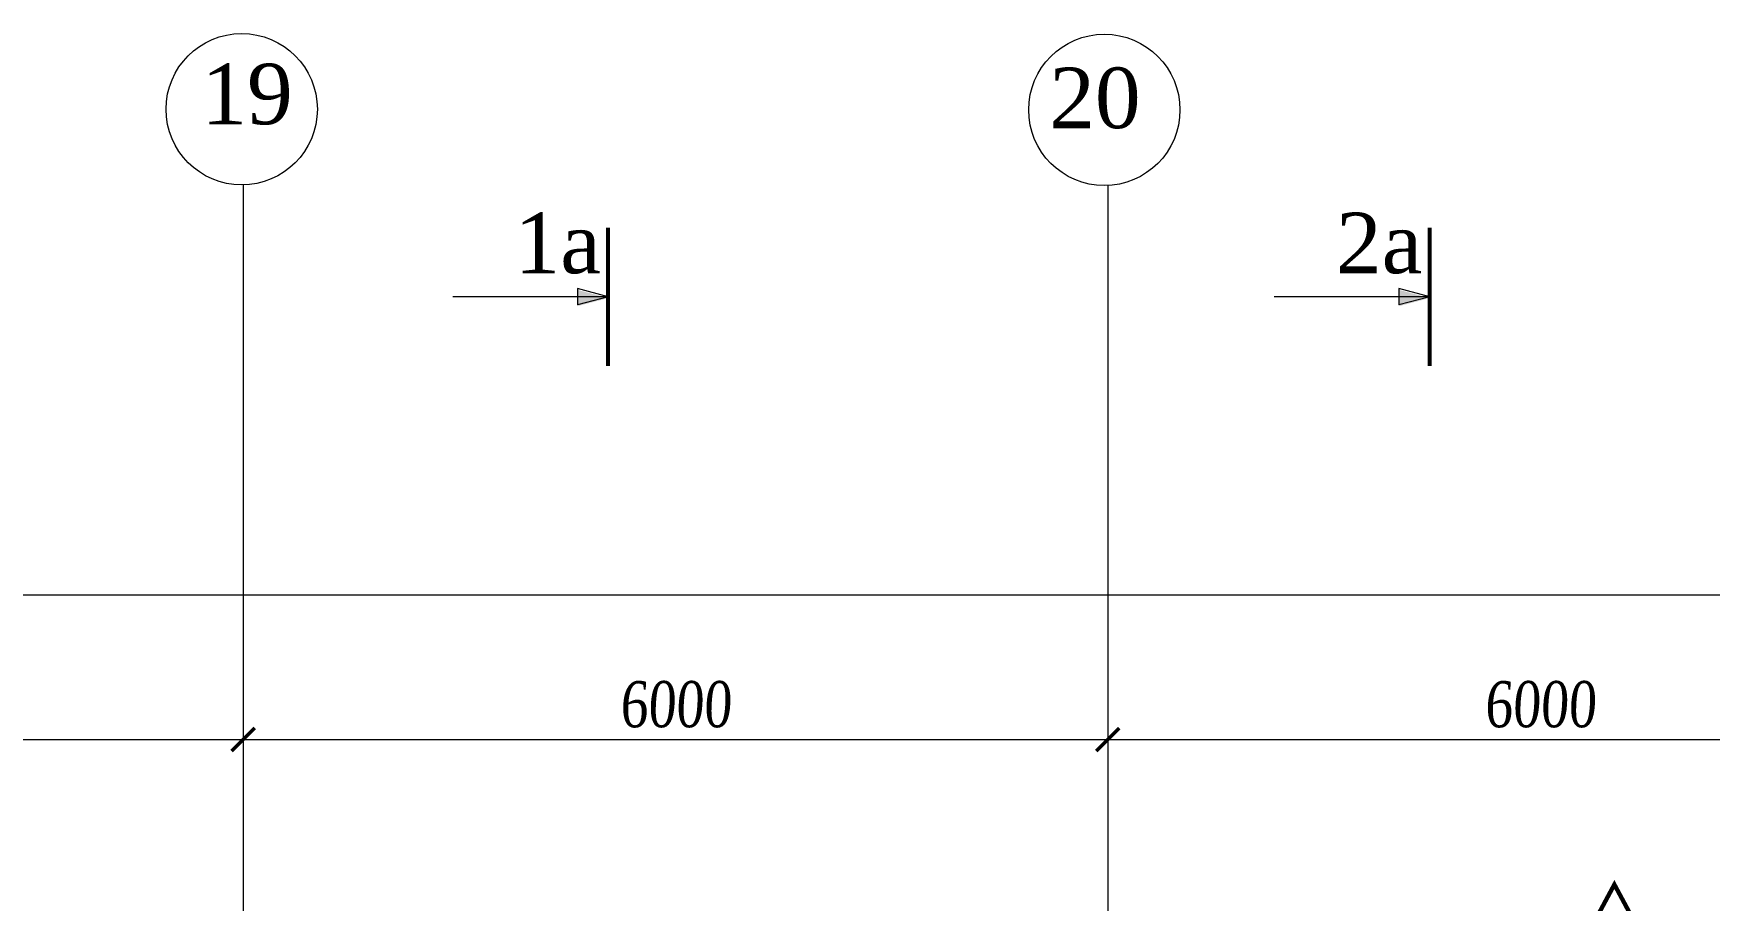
# Model space of a CAD drawing. Header units: inches. Extents: x -407541 to 6688123, y -998590 to 1205599.
# Drawn here: x 71448 to 83078, y 273774 to 279787 of the extents above; entities that cross this region are included whole.
import ezdxf

# ---------------------------------------------------------------- set-up
doc = ezdxf.new("R2010")
doc.units = ezdxf.units.IN
doc.header["$MEASUREMENT"] = 0
doc.linetypes.add('ACAD_ISO04W100', pattern=[30, 24, -3, 0, -3])
for name, color, linetype, lineweight in [('марки полов', 140, 'Continuous', 5), ('осевые о', 23, 'Continuous', 15), ('Осевые размеры', 172, 'Continuous', 5), ('Оси', 254, 'ACAD_ISO04W100', 5), ('Текст', 7, 'Continuous', 18)]:
    doc.layers.add(name, color=color, linetype=linetype, lineweight=lineweight)
doc.styles.get("Standard").update_dxf_attribs({"font": 'arial.ttf'})
doc.styles.add('STYLE2', font='times.ttf', dxfattribs={"width": 0.8, "oblique": 3})
doc.dimstyles.new('M -100(m)', dxfattribs={"dimtxt": 320, "dimasz": 160, "dimexe": 0, "dimexo": 0, "dimgap": 80, "dimtad": 1, "dimdec": 0, "dimrnd": 5, "dimtxsty": 'STYLE2', "dimblk": 'ARCHTICK', "dimcen": 50, "dimdle": 100, "dimclrd": 256, "dimclre": 256, "dimclrt": 256, "dimadec": 0, "dimazin": 0, "dimtfac": 1, "dimtdec": 0, "dimtmove": 1, "dimatfit": 3, "dimldrblk": 'DOT', "dimfxl": 1, "dimlwd": -1, "dimlwe": 5, "dimarcsym": 0})

# ---------------------------------------------------------------- blocks, each defined once
blk = doc.blocks.new('_ARCHTICK')
at = {"color": 0, "linetype": 'ByBlock', "const_width": 0.15}
blk.add_lwpolyline([(-0.5, -0.5), (0.5, 0.5)], dxfattribs=at)
blk = doc.blocks.new('*D340')
at = {"layer": 'Осевые размеры', "ltscale": 1e-07, "transparency": 16777216}
blk.add_line((72803, 274890), (79003, 274890), dxfattribs=at)
at = {"layer": 'Осевые размеры', "ltscale": 1e-07, "transparency": 16777216, "xscale": 160, "yscale": 160, "zscale": 160, "rotation": 180}
blk.add_blockref('_ARCHTICK', (72903, 274890), dxfattribs=at)
at = {"layer": 'Осевые размеры', "ltscale": 1e-07, "transparency": 16777216, "xscale": 160, "yscale": 160, "zscale": 160}
blk.add_blockref('_ARCHTICK', (78903, 274890), dxfattribs=at)
at = {"layer": 'Осевые размеры', "ltscale": 1e-07, "transparency": 16777216, "insert": (75903, 275133), "char_height": 320, "attachment_point": 5, "style": 'STYLE2'}
blk.add_mtext('6000', dxfattribs=at)
blk = doc.blocks.new('_Dot')
at = {"color": 0, "linetype": 'ByBlock', "lineweight": -2}
blk.add_line((-0.5, 0), (-1, 0), dxfattribs=at)
at = {"color": 0, "linetype": 'ByBlock', "const_width": 0.5}
blk.add_lwpolyline([(-0.25, 0, 1), (0.25, 0, 1)], format="xyb", close=True, dxfattribs=at)
blk = doc.blocks.new('*D341')
at = {"layer": 'Осевые размеры', "ltscale": 1e-07, "transparency": 16777216}
blk.add_line((78803, 274890), (85004, 274890), dxfattribs=at)
at = {"layer": 'Осевые размеры', "lineweight": 5, "ltscale": 1e-07, "transparency": 16777216}
blk.add_line((84904, 274908), (84904, 274890), dxfattribs=at)
at = {"layer": 'Осевые размеры', "ltscale": 1e-07, "transparency": 16777216, "xscale": 160, "yscale": 160, "zscale": 160, "rotation": 180}
blk.add_blockref('_ARCHTICK', (78903, 274890), dxfattribs=at)
at = {"layer": 'Осевые размеры', "ltscale": 1e-07, "transparency": 16777216, "xscale": 160, "yscale": 160, "zscale": 160}
blk.add_blockref('_ARCHTICK', (84904, 274890), dxfattribs=at)
at = {"layer": 'Осевые размеры', "ltscale": 1e-07, "transparency": 16777216, "insert": (81903, 275133), "char_height": 320, "attachment_point": 5, "style": 'STYLE2'}
blk.add_mtext('6000', dxfattribs=at)
blk = doc.blocks.new('*D300')
at = {"layer": 'Осевые размеры', "ltscale": 1e-07, "transparency": 16777216}
blk.add_line((180604, 275891), (13203, 275891), dxfattribs=at)
at = {"layer": 'Осевые размеры', "lineweight": 5, "ltscale": 1e-07, "transparency": 16777216}
blk.add_line((180504, 275889), (180504, 275891), dxfattribs=at)
at = {"layer": 'Осевые размеры', "ltscale": 1e-07, "transparency": 16777216, "xscale": 160, "yscale": 160, "zscale": 160, "rotation": 180}
blk.add_blockref('_ARCHTICK', (13303, 275891), dxfattribs=at)
at = {"layer": 'Осевые размеры', "ltscale": 1e-07, "transparency": 16777216, "xscale": 160, "yscale": 160, "zscale": 160}
blk.add_blockref('_ARCHTICK', (180504, 275891), dxfattribs=at)
at = {"layer": 'Осевые размеры', "ltscale": 1e-07, "transparency": 16777216, "insert": (96903, 276134), "char_height": 320, "attachment_point": 5, "style": 'STYLE2'}
blk.add_mtext('167200', dxfattribs=at)
blk = doc.blocks.new('*D268')
at = {"layer": 'Осевые размеры', "ltscale": 1e-07, "transparency": 16777216}
blk.add_line((66803, 274890), (73003, 274890), dxfattribs=at)
at = {"layer": 'Осевые размеры', "ltscale": 1e-07, "transparency": 16777216, "xscale": 160, "yscale": 160, "zscale": 160, "rotation": 180}
blk.add_blockref('_ARCHTICK', (66903, 274890), dxfattribs=at)
at = {"layer": 'Осевые размеры', "ltscale": 1e-07, "transparency": 16777216, "xscale": 160, "yscale": 160, "zscale": 160}
blk.add_blockref('_ARCHTICK', (72903, 274890), dxfattribs=at)
at = {"layer": 'Осевые размеры', "ltscale": 1e-07, "transparency": 16777216, "insert": (69903, 275133), "char_height": 320, "attachment_point": 5, "style": 'STYLE2'}
blk.add_mtext('6000', dxfattribs=at)

msp = doc.modelspace()

# ---------------------------------------------------------------- hatches: boundary and pattern name
at = {"layer": 'Текст'}
h = msp.add_hatch(color=256, dxfattribs=at)
h.set_gradient(color2=(0, 0, 0), one_color=1)
h.paths.add_polyline_path([(75222.4, 278009.3), (75222.4, 277952.5), (75436.3, 277952.5)])
h.paths.add_polyline_path([(75436.3, 277952.5), (75222.4, 277952.5), (75222.4, 277895.8)])
h = msp.add_hatch(color=256, dxfattribs=at)
h.set_gradient(color2=(0, 0, 0), one_color=1)
h.paths.add_polyline_path([(80922.7, 278009.3), (80922.7, 277952.5), (81136.6, 277952.5)])
h.paths.add_polyline_path([(81136.6, 277952.5), (80922.7, 277952.5), (80922.7, 277895.8)])

# ---------------------------------------------------------------- linework, layer by layer
at = {"lineweight": 53}
for p, q in [((75436.3, 277482.1), (75436.3, 278440.5)), ((81136.6, 277482.1), (81136.6, 278440.5))]:
    msp.add_line(p, q, dxfattribs=at)
at = {"layer": 'марки полов', "const_width": 30}
msp.add_lwpolyline([(81990.8, 273090.1), (82418.3, 273884.6), (82845.8, 273090.1)], close=True, dxfattribs=at)
at = {"layer": 'осевые о'}
for centre in [(72893, 279262.1), (78878.9, 279257.4)]:
    msp.add_circle(centre, 525, dxfattribs=at)
at = {"layer": 'Оси', "ltscale": 0.3}
for p, q in [((72903.2, 278737.2), (72903.2, 252403)), ((78903.2, 278737.2), (78903.2, 252980.4))]:
    msp.add_line(p, q, dxfattribs=at)
at = {"layer": 'Текст'}
for p, q in [((75436.3, 277961.3), (74358.3, 277961.3)), ((75436.3, 277961.3), (75222.4, 278018.1)), ((75222.4, 278018.1), (75222.4, 277904.5)), ((75436.3, 277961.3), (75222.4, 277904.5)), ((81136.6, 277961.3), (80058.5, 277961.3)), ((81136.6, 277961.3), (80922.7, 278018.1)), ((80922.7, 278018.1), (80922.7, 277904.5)), ((81136.6, 277961.3), (80922.7, 277904.5))]:
    msp.add_line(p, q, dxfattribs=at)

# ---------------------------------------------------------------- texts
at = {"layer": 'осевые о', "char_height": 420, "attachment_point": 1}
for s, insert, width in [('{\\fTimes New Roman|b0|i0|c204|p18;19}', (72612.9, 279578.3), 3713.237), ('{\\fTimes New Roman|b0|i0|c204|p18;20}', (78496.7, 279550.7), 3787.332)]:
    msp.add_mtext(s, dxfattribs=dict(at, insert=insert, width=width))
at = {"layer": 'Текст', "char_height": 420, "width": 31148.55, "attachment_point": 7}
for s, insert in [('{\\fTimes New Roman|b0|i0|c204|p18;1a}', (74786.2, 278118.4)), ('{\\fTimes New Roman|b0|i0|c204|p18;2a}', (80486.4, 278118.4))]:
    msp.add_mtext(s, dxfattribs=dict(at, insert=insert))

# ---------------------------------------------------------------- dimensions: what is measured, and where the dimension line sits
at = {"layer": 'Осевые размеры', "ltscale": 1e-07}
for base, p1, p2, picture, middle in [((13303.4, 275890.7), (180503.6, 275889.2), (13303.4, 275890.7), '*D300', (96903.5, 276134)), ((72903.3, 274890), (66903.3, 274890), (72903.3, 274890), '*D268', (69903.3, 275132.7)), ((78903.3, 274890), (72903.3, 274890), (78903.3, 274890), '*D340', (75903.3, 275132.7)), ((84903.7, 274890), (78903.3, 274890), (84903.7, 274908), '*D341', (81903.5, 275132.7))]:
    dim = msp.add_linear_dim(base=base, p1=p1, p2=p2, dimstyle='M -100(m)', dxfattribs=at)
    dim.commit()
    dim.dimension.update_dxf_attribs({"geometry": picture, "text_midpoint": middle})

doc.saveas('drawing.dxf')
